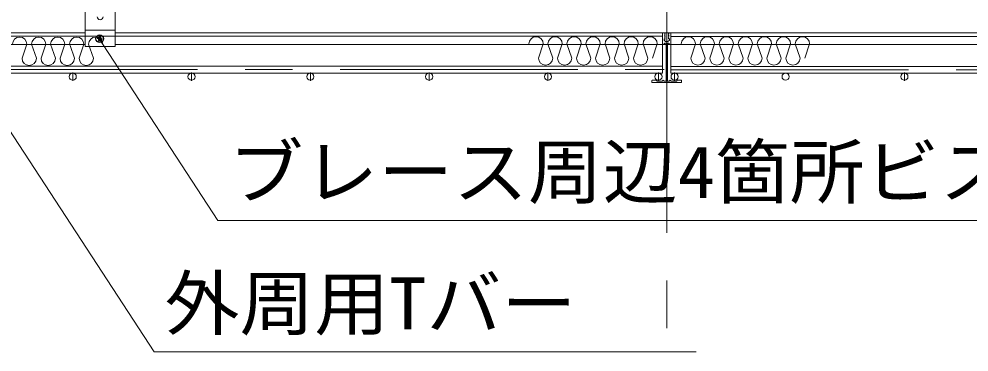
# Model space of a CAD drawing. Units: millimetres at full size, sheet at 1:40; details may follow other scales. Extents: x -7707 to 7893, y -5335 to 5359.
# Drawn here: x -82 to 717, y -4044 to -3764 of the extents above; entities that cross this region are included whole.
import ezdxf
from ezdxf.enums import TextEntityAlignment as Align

# ---------------------------------------------------------------- set-up
doc = ezdxf.new("R2010")
doc.units = ezdxf.units.MM
doc.header["$LTSCALE"] = 40
doc.linetypes.add('CHAIN1', pattern=[8, 5, -1, 1, -1])
for name, color, linetype, lineweight in [('7-0_中心線', 4, 'CHAIN1', 9), ('7-1_吊り材', 7, 'Continuous', 18), ('7-2_メイン・クロス', 3, 'Continuous', 18), ('7-6_文字', 7, 'Continuous', 18), ('7-C_ビス・アンカーボ', 2, 'Continuous', 25), ('7-D_パネル', 4, 'Continuous', 18)]:
    doc.layers.add(name, color=color, linetype=linetype, lineweight=lineweight)
doc.styles.add('ＭＳ ゴシック', font='')
doc.styles.get('ＭＳ ゴシック').set_extended_font_data('MS Gothic')

msp = doc.modelspace()

# ---------------------------------------------------------------- linework, layer by layer
at = {"layer": '7-0_中心線'}
for p, q in [((462.97, -3743.53), (462.97, -4041.92)), ((462.97, -3775.09), (462.97, -3784.79)), ((462.97, -3814.99), (462.97, -3783.79)), ((-132.03, -3806.19), (460.78, -3806.19)), ((-37.03, -3815.8), (-37.03, -3808.53)), ((62.97, -3815.8), (62.97, -3808.53)), ((162.97, -3815.8), (162.97, -3808.53)), ((262.97, -3815.8), (262.97, -3808.53)), ((362.97, -3815.8), (362.97, -3808.53)), ((455.97, -3815.8), (455.97, -3808.53)), ((466.47, -3806.51), (1359.47, -3806.51)), ((469.54, -3815.8), (469.54, -3808.53)), ((662.97, -3815.8), (662.97, -3808.53))]:
    msp.add_line(p, q, dxfattribs=at)
at = {"layer": '7-1_吊り材'}
for p, q in [((-1.46, -3786.79), (-1.46, -3737.79)), ((-26.46, -3786.79), (-26.46, -3749.79)), ((-26.46, -3772.99), (-1.46, -3772.99)), ((-26.46, -3786.79), (-1.46, -3786.79))]:
    msp.add_line(p, q, dxfattribs=at)
msp.add_arc((-13.96, -3761.79), 2.5, 180, 0, dxfattribs=at)
at = {"layer": '7-2_メイン・クロス'}
for p, q in [((-133.53, -3775.19), (-26.46, -3775.19)), ((-1.46, -3775.19), (1173.54, -3775.19)), ((459.47, -3784.89), (459.47, -3775.49)), ((461.22, -3775.19), (459.77, -3775.19)), ((460.77, -3781.49), (460.77, -3780.69)), ((461.22, -3780.69), (460.77, -3780.69)), ((460.77, -3781.49), (461.97, -3782.69)), ((461.22, -3775.19), (461.37, -3775.26)), ((461.22, -3775.69), (461.37, -3775.62)), ((461.22, -3775.69), (461.37, -3775.76)), ((461.22, -3776.19), (461.37, -3776.12)), ((461.22, -3776.19), (461.37, -3776.26)), ((461.22, -3776.69), (461.37, -3776.62)), ((461.22, -3776.69), (461.37, -3776.76)), ((461.22, -3777.19), (461.37, -3777.12)), ((461.22, -3777.19), (461.37, -3777.26)), ((461.22, -3777.69), (461.37, -3777.62)), ((461.22, -3777.69), (461.37, -3777.76)), ((461.22, -3778.19), (461.37, -3778.12)), ((461.22, -3778.19), (461.37, -3778.26)), ((461.22, -3778.69), (461.37, -3778.62)), ((461.22, -3778.69), (461.37, -3778.76)), ((461.22, -3779.19), (461.37, -3779.12)), ((461.22, -3779.19), (461.37, -3779.26)), ((461.22, -3779.69), (461.37, -3779.62)), ((461.22, -3779.69), (461.37, -3779.76)), ((461.22, -3780.19), (461.37, -3780.12)), ((461.22, -3780.19), (461.37, -3780.26)), ((461.22, -3780.69), (461.37, -3780.62)), ((465.17, -3781.49), (463.97, -3782.69)), ((464.72, -3775.44), (464.58, -3775.51)), ((464.72, -3775.94), (464.58, -3775.87)), ((464.72, -3775.94), (464.58, -3776.01)), ((464.72, -3776.44), (464.58, -3776.37)), ((464.72, -3776.44), (464.58, -3776.51)), ((464.72, -3776.94), (464.58, -3776.87)), ((464.72, -3776.94), (464.58, -3777.01)), ((464.72, -3777.44), (464.58, -3777.37)), ((464.72, -3777.44), (464.58, -3777.51)), ((464.72, -3777.94), (464.58, -3777.87)), ((464.72, -3777.94), (464.58, -3778.01)), ((464.72, -3778.44), (464.58, -3778.37)), ((464.72, -3778.44), (464.58, -3778.51)), ((464.72, -3778.94), (464.58, -3778.87)), ((464.72, -3778.94), (464.58, -3779.01)), ((464.72, -3779.44), (464.58, -3779.37)), ((464.72, -3779.44), (464.58, -3779.51)), ((464.72, -3779.94), (464.58, -3779.87)), ((464.72, -3779.94), (464.58, -3780.01)), ((464.72, -3780.44), (464.58, -3780.37)), ((464.72, -3775.44), (464.72, -3775.19)), ((464.72, -3775.19), (466.17, -3775.19)), ((464.72, -3775.19), (466.17, -3775.19)), ((464.72, -3780.44), (465.17, -3780.44)), ((465.17, -3781.49), (465.17, -3780.44)), ((466.47, -3784.89), (466.47, -3775.49)), ((-133.53, -3785.19), (-26.46, -3785.19)), ((-1.46, -3785.19), (1173.54, -3785.19)), ((460.37, -3785.19), (459.77, -3785.19)), ((460.57, -3784.84), (461.42, -3783.99)), ((460.57, -3784.99), (460.57, -3784.84)), ((462.12, -3783.99), (461.42, -3783.99)), ((461.97, -3782.69), (463.97, -3782.69)), ((462.32, -3784.19), (462.32, -3815.99)), ((463.62, -3784.19), (463.62, -3815.99)), ((463.82, -3783.99), (464.52, -3783.99)), ((465.37, -3784.84), (464.52, -3783.99)), ((465.37, -3784.99), (465.37, -3784.84)), ((465.57, -3785.19), (466.17, -3785.19)), ((450.47, -3816.89), (450.47, -3815.49)), ((454.17, -3815.19), (450.77, -3815.19)), ((475.17, -3817.19), (450.77, -3817.19)), ((454.47, -3815.79), (454.47, -3815.49)), ((454.67, -3815.99), (459.47, -3815.99)), ((459.47, -3815.74), (459.47, -3815.99)), ((460.57, -3815.74), (460.57, -3815.99)), ((460.57, -3815.99), (462.32, -3815.99)), ((465.37, -3815.99), (463.62, -3815.99)), ((465.37, -3815.74), (465.37, -3815.99)), ((466.47, -3815.74), (466.47, -3815.99)), ((471.27, -3815.99), (466.47, -3815.99)), ((471.47, -3815.79), (471.47, -3815.49)), ((471.77, -3815.19), (475.17, -3815.19)), ((475.47, -3816.89), (475.47, -3815.49))]:
    msp.add_line(p, q, dxfattribs=at)
for centre, radius, start, end in [((459.77, -3775.49), 0.3, 90, 180), ((461.27, -3775.44), 0.2, 297.01889, 62.98111), ((461.27, -3775.94), 0.2, 297.01889, 62.98111), ((461.27, -3776.44), 0.2, 297.01889, 62.98111), ((461.27, -3776.94), 0.2, 297.01889, 62.98111), ((461.27, -3777.44), 0.2, 297.01889, 62.98111), ((461.27, -3777.94), 0.2, 297.01889, 62.98111), ((461.27, -3778.44), 0.2, 297.01889, 62.98111), ((461.27, -3778.94), 0.2, 297.01889, 62.98111), ((461.27, -3779.44), 0.2, 297.01889, 62.98111), ((461.27, -3779.94), 0.2, 297.01889, 62.98111), ((461.27, -3780.44), 0.2, 297.01889, 62.98111), ((464.67, -3775.69), 0.2, 117.01889, 242.98111), ((464.67, -3776.19), 0.2, 117.01889, 242.98111), ((464.67, -3776.69), 0.2, 117.01889, 242.98111), ((464.67, -3777.19), 0.2, 117.01889, 242.98111), ((464.67, -3777.69), 0.2, 117.01889, 242.98111), ((464.67, -3778.19), 0.2, 117.01889, 242.98111), ((464.67, -3778.69), 0.2, 117.01889, 242.98111), ((464.67, -3779.19), 0.2, 117.01889, 242.98111), ((464.67, -3779.69), 0.2, 117.01889, 242.98111), ((464.67, -3780.19), 0.2, 117.01889, 242.98111), ((466.17, -3775.49), 0.3, 0, 90), ((459.77, -3784.89), 0.3, 180, 270), ((460.37, -3784.99), 0.2, 270, 0), ((462.12, -3784.19), 0.2, 0, 90), ((463.82, -3784.19), 0.2, 90, 180), ((465.57, -3784.99), 0.2, 180, 270), ((466.17, -3784.89), 0.3, 270, 0), ((450.77, -3815.49), 0.3, 90, 180), ((450.77, -3816.89), 0.3, 180, 270), ((454.17, -3815.49), 0.3, 0, 90), ((454.67, -3815.79), 0.2, 180, 270), ((460.02, -3815.74), 0.55, 0, 180), ((465.92, -3815.74), 0.55, 0, 180), ((471.27, -3815.79), 0.2, 270, 0), ((471.77, -3815.49), 0.3, 90, 180), ((475.17, -3815.49), 0.3, 0, 90), ((475.17, -3816.89), 0.3, 270, 0)]:
    msp.add_arc(centre, radius, start, end, dxfattribs=at)
at = {"layer": '7-6_文字'}
for p, q in [((85.16, -3933.13), (-15.58, -3778.93)), ((31.37, -4043.69), (-116.61, -3817.19)), ((85.16, -3933.13), (888.37, -3933.13)), ((31.37, -4043.69), (487.8, -4043.69))]:
    msp.add_line(p, q, dxfattribs=at)
at = {"layer": '7-C_ビス・アンカーボ'}
for p, q in [((-15.45, -3780.4), (-16.25, -3780.15)), ((-15.19, -3779.52), (-16, -3779.3)), ((-15.45, -3780.4), (-15.12, -3780.69)), ((-15.05, -3781.14), (-15.27, -3781.94)), ((-15.19, -3779.52), (-14.75, -3779.46)), ((-15.05, -3781.14), (-15.12, -3780.69)), ((-14.46, -3779.12), (-14.75, -3779.46)), ((-14.46, -3779.12), (-14.21, -3778.32)), ((-14.17, -3781.39), (-14.42, -3782.19)), ((-14.17, -3781.39), (-13.88, -3781.06)), ((-13.44, -3780.99), (-13.88, -3781.06)), ((-13.58, -3779.38), (-13.36, -3778.57)), ((-13.58, -3779.38), (-13.51, -3779.82)), ((-13.18, -3780.11), (-13.51, -3779.82)), ((-13.44, -3780.99), (-12.63, -3781.21)), ((-13.18, -3780.11), (-12.38, -3780.36))]:
    msp.add_line(p, q, dxfattribs=at)
msp.add_circle((-14.31, -3780.26), 3.15, dxfattribs=at)
for start, end in [(150.39271, 176.89324), (240.39271, 266.89324), (60.39271, 86.89324), (330.39271, 356.89324)]:
    msp.add_arc((-14.31, -3780.26), 1.94, start, end, dxfattribs=at)
at = {"layer": '7-D_パネル'}
for p, q in [((460.41, -3780.42), (460.41, -3780.42)), ((460.41, -3780.42), (460.41, -3780.42)), ((460.75, -3777.14), (460.75, -3777.15)), ((466.47, -3778.19), (466.47, -3803.51)), ((-75.67, -3784.84), (-79.67, -3796.72)), ((-71.67, -3784.84), (-67.67, -3796.72)), ((-59.67, -3784.84), (-63.67, -3796.72)), ((-55.67, -3784.84), (-51.67, -3796.72)), ((-43.67, -3784.84), (-47.67, -3796.72)), ((-39.67, -3784.84), (-39.31, -3785.89)), ((-39.31, -3785.89), (-35.67, -3796.72)), ((-27.67, -3784.84), (-31.67, -3796.72)), ((-23.67, -3784.84), (-19.67, -3796.72)), ((358.97, -3784.56), (354.97, -3796.49)), ((362.97, -3784.56), (366.97, -3796.49)), ((374.97, -3784.56), (370.97, -3796.49)), ((378.97, -3784.56), (382.97, -3796.49)), ((390.97, -3784.56), (386.97, -3796.49)), ((394.97, -3784.56), (398.97, -3796.49)), ((406.97, -3784.56), (402.97, -3796.49)), ((410.97, -3784.56), (414.97, -3796.49)), ((422.97, -3784.56), (418.97, -3796.49)), ((426.97, -3784.56), (430.97, -3796.49)), ((438.97, -3784.56), (434.97, -3796.49)), ((442.97, -3784.56), (446.97, -3796.49)), ((454.97, -3784.56), (450.97, -3796.49)), ((487.16, -3784.56), (483.16, -3796.49)), ((491.16, -3784.56), (495.16, -3796.49)), ((503.16, -3784.56), (499.16, -3796.49)), ((507.16, -3784.56), (511.16, -3796.49)), ((519.16, -3784.56), (515.16, -3796.49)), ((523.16, -3784.56), (527.16, -3796.49)), ((535.16, -3784.56), (531.16, -3796.49)), ((539.16, -3784.56), (543.16, -3796.49)), ((551.16, -3784.56), (547.16, -3796.49)), ((555.16, -3784.56), (559.16, -3796.49)), ((567.16, -3784.56), (563.16, -3796.49)), ((571.16, -3784.56), (575.16, -3796.49)), ((583.16, -3784.56), (579.16, -3796.49))]:
    msp.add_line(p, q, dxfattribs=at)
at = {"layer": '7-D_パネル', "lineweight": 9}
for p, q in [((466.47, -3778.51), (1173.54, -3778.51)), ((459.47, -3803.19), (459.47, -3809.19)), ((466.47, -3803.51), (466.47, -3809.19)), ((466.47, -3803.51), (1359.47, -3803.51)), ((-132.03, -3809.19), (459.47, -3809.19)), ((1359.47, -3809.19), (466.47, -3809.19))]:
    msp.add_line(p, q, dxfattribs=at)
at = {"layer": '7-D_パネル'}
for points in [[(-132.03, -3778.19), (459.47, -3778.19), (459.47, -3803.51)], [(-132.03, -3778.19), (-132.03, -3803.19), (459.47, -3803.19)]]:
    msp.add_lwpolyline(points, dxfattribs=at)
for centre in [(-37.03, -3812.19), (62.97, -3812.19), (162.97, -3812.19), (262.97, -3812.19), (362.97, -3812.19), (455.97, -3812.19), (469.54, -3812.19), (562.97, -3812.19), (662.97, -3812.19)]:
    msp.add_circle(centre, 3, dxfattribs=at)
for centre, start, end in [((-81.67, -3784.84), 0, 180), ((-65.67, -3784.84), 0, 180), ((-49.67, -3784.84), 0, 180), ((-33.67, -3784.84), 0, 180), ((-17.67, -3784.84), 0, 180), ((352.97, -3784.56), 0, 180), ((368.97, -3784.56), 0, 180), ((384.97, -3784.56), 0, 180), ((400.97, -3784.56), 0, 180), ((416.97, -3784.56), 0, 180), ((432.97, -3784.56), 0, 180), ((448.97, -3784.56), 0, 180), ((481.16, -3784.56), 0, 180), ((497.16, -3784.56), 0, 180), ((513.16, -3784.56), 0, 180), ((529.16, -3784.56), 0, 180), ((545.16, -3784.56), 0, 180), ((561.16, -3784.56), 0, 180), ((577.16, -3784.56), 0, 180), ((-73.67, -3796.72), 180, 0), ((-57.67, -3796.72), 180, 0), ((-41.67, -3796.72), 180, 0), ((-25.67, -3796.72), 180, 0), ((360.97, -3796.49), 180, 0), ((376.97, -3796.49), 180, 0), ((392.97, -3796.49), 180, 0), ((408.97, -3796.49), 180, 0), ((424.97, -3796.49), 180, 0), ((440.97, -3796.49), 180, 0), ((489.16, -3796.49), 180, 0), ((505.16, -3796.49), 180, 0), ((521.16, -3796.49), 180, 0), ((537.16, -3796.49), 180, 0), ((553.16, -3796.49), 180, 0), ((569.16, -3796.49), 180, 0)]:
    msp.add_arc(centre, 6, start, end, dxfattribs=at)

# ---------------------------------------------------------------- texts
at = {"layer": '7-6_文字', "style": 'ＭＳ ゴシック', "width": 1.05}
for s, p in [('ブレース周辺4箇所ビス留め', (94.09, -3927.4)), ('外周用Tバー', (40.3, -4037.96))]:
    msp.add_text(s, height=43.99, dxfattribs=at).set_placement(p, align=Align.BOTTOM_LEFT)

doc.saveas('drawing.dxf')
